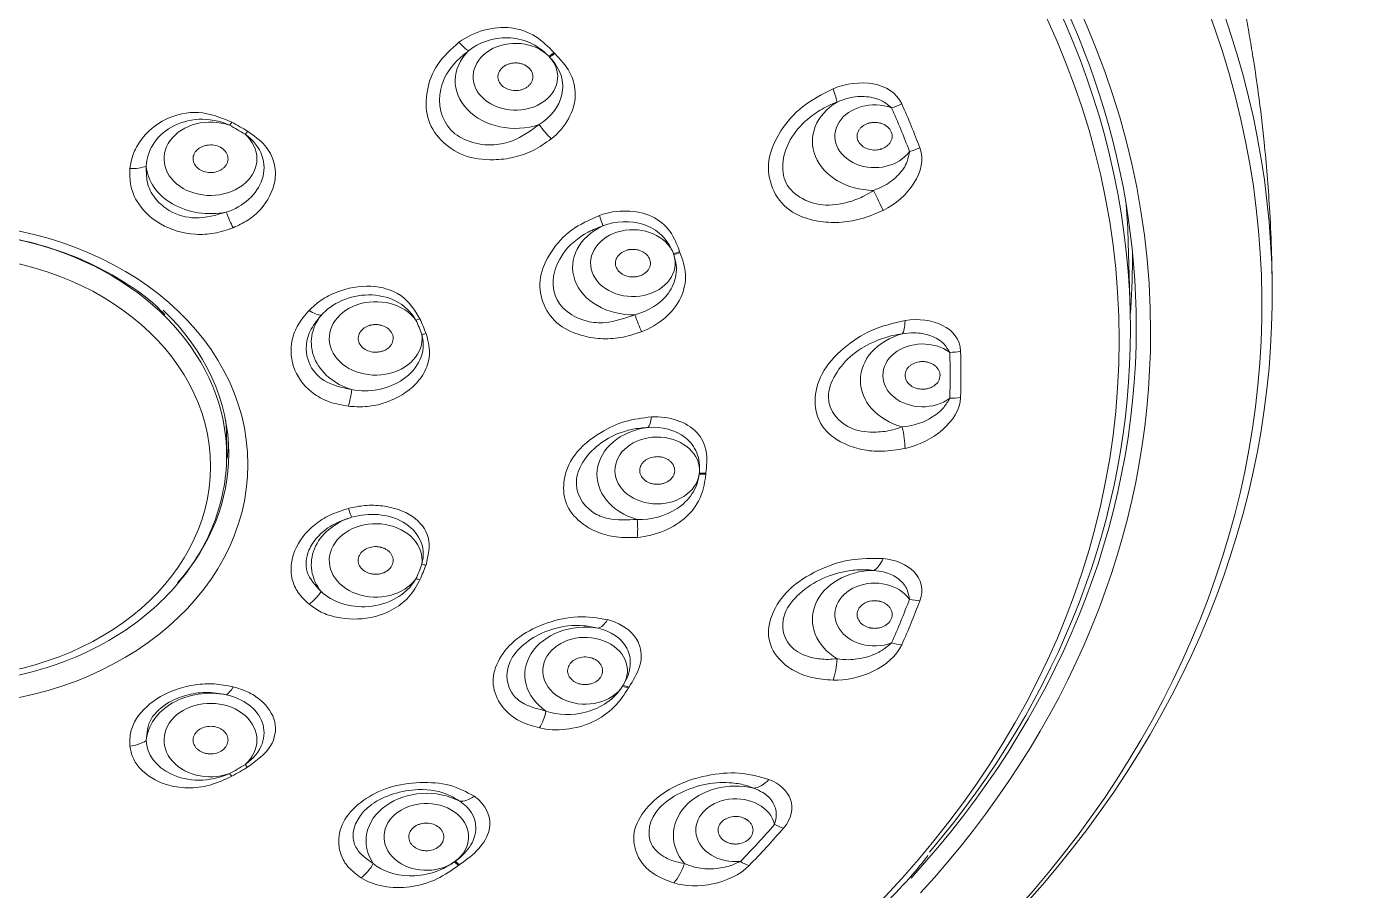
# Model space of a CAD drawing. Extents: x 900 to 2324, y -1513 to 827.
# Drawn here: x 1756.74 to 1795.01, y -724.29 to -699.6 of the extents above; entities that cross this region are included whole.
import ezdxf

# ---------------------------------------------------------------- set-up
doc = ezdxf.new("R2010")
doc.units = 0
doc.header["$LTSCALE"] = 4
doc.header["$MEASUREMENT"] = 0
doc.layers.add('1', color=7, linetype='CONTINUOUS')

msp = doc.modelspace()

# ---------------------------------------------------------------- linework, layer by layer
at = {"layer": '1', "color": 7, "linetype": 'Continuous', "lineweight": 18}
for p, q in [((1788.292, -707.663), (1788.238, -705.77)), ((1762.457, -711.863), (1762.457, -711.378))]:
    msp.add_line(p, q, dxfattribs=at)
at = {"layer": '1', "color": 7, "linetype": 'Continuous', "lineweight": 13}
for centre, major_axis, ratio, start_param, end_param in [((1754.357, -707.536), (37.699, 0), 0.790155, 5.156583, 10.55138), ((1754.357, -708.345), (-34.52, 0), 0.790155, 3.141593, 6.283185), ((1770.716, -701.03), (1.209, 0), 0.790155, 0.662184, 6.914598), ((1770.716, -701.145), (-1.723, 0), 0.790155, 5.603381, 8.256586), ((1768.977, -699.658), (-0.475, 0.643), 0.18333, 2.072391, 2.769254), ((1754.357, -710.778), (21.895, 0), 0.790155, 0.645942, 0.647655), ((1754.357, -710.792), (21.709, 0), 0.790155, 0.645942, 0.647655), ((1779.527, -700.877), (-0.385, 0.923), 0.069891, 3.43752, 4.115548), ((1780.987, -702.874), (-1.779, 0), 0.790155, 5.359245, 7.835444), ((1780.987, -702.73), (1.136, 0), 0.790155, 1.132001, 5.779503), ((1754.357, -709.537), (-29.098, 0), 0.790155, 3.426954, 3.484549), ((1761.998, -703.374), (1.328, 0), 0.790155, 1.151939, 7.016202), ((1754.357, -709.567), (28.789, 0), 0.790155, 0.285362, 0.342957), ((1754.357, -711.684), (14.302, 0), 0.790155, 0.923169, 0.961787), ((1754.357, -711.678), (-14.424, 0), 0.790155, 4.064761, 4.10338), ((1771.593, -702.396), (-0.496, 0.628), 0.201371, 1.415733, 2.112596), ((1759.647, -703.239), (-0.797, 0.065), 0.516767, 1.669693, 2.311148), ((1761.998, -703.488), (-1.842, 0), 0.790155, 0.067887, 1.817068), ((1780.942, -704.317), (-0.439, 0.898), 0.027536, 4.063541, 4.74157), ((1754.357, -711.863), (-8.1, 0), 0.790155, 3.141593, 5.631894), ((1762.573, -704.919), (-0.294, 0.744), 0.137649, 1.491595, 2.13305), ((1774.075, -706.474), (-1.723, 0), 0.790155, 5.233782, 7.886987), ((1774.075, -706.359), (1.209, 0), 0.790155, 0.292585, 6.544999), ((1772.96, -704.565), (-0.262, 0.756), 0.015481, 3.408453, 4.105317), ((1754.357, -710.792), (21.709, 0), 0.790155, 0.276343, 0.278056), ((1754.357, -710.778), (21.895, 0), 0.790155, 0.276343, 0.278056), ((1766.721, -708.51), (1.328, 0), 0.790155, 0.52362, 6.387883), ((1766.721, -708.624), (-1.842, 0), 0.790155, 5.722754, 7.471935), ((1764.725, -707.259), (-0.58, 0.551), 0.3757, 2.058773, 2.700229), ((1754.357, -711.684), (14.302, 0), 0.790155, 0.29485, 0.333468), ((1754.357, -711.678), (-14.424, 0), 0.790155, 3.436443, 3.475061), ((1774.148, -707.865), (-0.285, 0.748), 0.006264, 1.527618, 2.224481), ((1781.566, -707.432), (-0.155, 0.988), 0.252062, 3.38468, 4.062709), ((1782.357, -709.71), (-1.779, 0), 0.790155, 5.045086, 7.521285), ((1754.357, -708.345), (-34.52, 0), 0.790155, 2.51406, 3.141593), ((1782.357, -709.567), (1.136, 0), 0.790155, 0.817842, 5.465344), ((1754.357, -709.567), (28.789, 0), 0.790155, 6.254388, 6.311983), ((1754.357, -709.537), (-29.098, 0), 0.790155, 3.112795, 3.17039), ((1765.842, -709.977), (0.098, 0.794), 0.237725, 4.102152, 4.743607), ((1774.77, -712.401), (-1.723, 0), 0.790155, 4.864183, 7.517388), ((1774.431, -710.278), (-0.037, 0.799), 0.234951, 3.365531, 4.062394), ((1781.566, -711.049), (-0.212, 0.977), 0.207528, 4.000239, 4.678268), ((1774.77, -712.286), (1.209, 0), 0.790155, 6.206171, 12.458585), ((1754.357, -710.792), (21.709, 0), 0.790155, 6.189929, 6.191642), ((1754.357, -710.778), (21.895, 0), 0.790155, 6.189929, 6.191642), ((1766.721, -714.973), (-1.842, 0), 0.790155, 5.094435, 6.843617), ((1766.721, -714.858), (1.328, 0), 0.790155, 6.178487, 12.04275), ((1765.842, -712.87), (-0.208, 0.772), 0.056522, 2.257656, 2.899111), ((1774.031, -713.694), (-0.061, 0.798), 0.212439, 4.009316, 4.70618), ((1780.942, -714.165), (0.091, 0.996), 0.432054, 3.378193, 4.056222), ((1754.357, -711.684), (14.302, 0), 0.790155, 5.949717, 5.988335), ((1754.357, -711.678), (-14.424, 0), 0.790155, 2.808124, 2.846742), ((1780.987, -716.547), (-1.779, 0), 0.790155, 4.730926, 7.207126), ((1780.987, -716.404), (1.136, 0), 0.790155, 0.503683, 5.151184), ((1764.725, -715.587), (0.511, 0.615), 0.556904, 4.266721, 4.908177), ((1754.357, -709.567), (28.789, 0), 0.790155, 5.940229, 5.997824), ((1754.357, -709.537), (-29.098, 0), 0.790155, 2.798636, 2.856231), ((1772.708, -718.127), (-1.723, 0), 0.790155, 4.494584, 7.147789), ((1773.191, -716.025), (0.202, 0.774), 0.44544, 3.390589, 4.087452), ((1772.708, -718.012), (1.209, 0), 0.790155, 5.836572, 12.088986), ((1779.527, -717.605), (0.03, 1), 0.3897, 3.981884, 4.659913), ((1761.998, -720.109), (-1.842, 0), 0.790155, 4.466117, 6.215298), ((1762.573, -717.928), (0.189, 0.777), 0.318853, 3.37933, 4.020785), ((1754.357, -710.792), (21.709, 0), 0.790155, 5.82033, 5.822043), ((1754.357, -710.778), (21.895, 0), 0.790155, 5.82033, 5.822043), ((1761.998, -719.994), (1.328, 0), 0.790155, 5.550169, 11.414432), ((1771.256, -719.096), (0.177, 0.78), 0.425202, 4.026831, 4.723695), ((1759.647, -719.607), (0.796, 0.078), 0.69797, 4.701126, 5.342581), ((1754.357, -711.684), (14.302, 0), 0.790155, 5.321398, 5.360017), ((1754.357, -711.678), (-14.424, 0), 0.790155, 2.179806, 2.218424), ((1777.01, -722.715), (-1.779, 0), 0.790155, 4.416767, 6.892966), ((1777.715, -720.415), (0.359, 0.933), 0.592247, 3.429012, 4.107041), ((1768.168, -722.877), (-1.723, 0), 0.790155, 4.124985, 6.77819), ((1768.168, -722.762), (1.209, 0), 0.790155, 5.466973, 11.719387), ((1769.408, -721.03), (0.458, 0.656), 0.61852, 3.502348, 4.199211), ((1777.01, -722.571), (1.136, 0), 0.790155, 0.189523, 4.837025), ((1754.357, -709.567), (28.789, 0), 0.790155, 5.626069, 5.683664), ((1754.357, -709.537), (-29.098, 0), 0.790155, 2.484477, 2.542072), ((1766.199, -723.341), (0.431, 0.674), 0.60329, 4.128443, 4.825306), ((1754.357, -710.792), (21.709, 0), 0.790155, 5.450731, 5.452444), ((1754.357, -710.778), (21.895, 0), 0.790155, 5.450731, 5.452444), ((1775.024, -723.341), (0.292, 0.956), 0.556219, 4.017305, 4.695334)]:
    msp.add_ellipse(centre, major_axis=major_axis, ratio=ratio, start_param=start_param, end_param=end_param, dxfattribs=at)
at = {"layer": '1', "color": 7, "linetype": 'Continuous', "lineweight": 18}
for centre, major_axis, ratio, start_param, end_param in [((1754.357, -708.18), (34.11, 0), 0.790155, 0, 3.141593), ((1754.357, -707.254), (-37.999, 0), 0.790155, 2.502798, 3.799488), ((1754.357, -708.266), (-33.944, 0), 0.790155, 3.141593, 3.806432), ((1771.67, -699.953), (0.578, 0.553), 0.488794, 4.274683, 4.509098), ((1771.692, -699.976), (-0.579, -0.552), 0.489427, 1.13396, 1.368375), ((1781.469, -701.305), (-0.911, -0.412), 0.577214, 1.315641, 1.62953), ((1762.538, -701.925), (0.386, 0.701), 0.350617, 4.145759, 4.299406), ((1762.985, -702.181), (-0.41, -0.687), 0.369764, 1.0168, 1.170446), ((1781.982, -702.551), (0.937, 0.348), 0.588121, 4.497406, 4.811294), ((1754.357, -706.373), (-33.89, 0), 0.790155, 3.164173, 3.204425), ((1775.232, -705.593), (0.752, 0.272), 0.589366, 4.502608, 4.737023), ((1775.242, -705.621), (-0.753, -0.27), 0.589653, 1.362238, 1.596653), ((1754.357, -706.25), (-34, 0), 0.790155, 3.141593, 3.150821), ((1754.357, -706.25), (-34, 0), 0.790155, 3.082001, 3.141593), ((1754.357, -711.812), (8.162, 0), 0.790155, 0, 0.691739), ((1767.871, -707.495), (0.733, 0.321), 0.579144, 4.463746, 4.617392), ((1768.042, -707.91), (-0.747, -0.287), 0.586457, 1.349092, 1.502739), ((1754.357, -708.18), (34.11, 0), 0.790155, 5.658696, 6.283185), ((1754.357, -708.266), (-33.944, 0), 0.790155, 2.551268, 3.141593), ((1783.134, -708.299), (-0.999, -0.036), 0.612653, 1.548466, 1.862354), ((1783.134, -709.609), (0.999, -0.036), 0.612653, 4.73472, 5.048608), ((1754.357, -711.378), (8.1, 0), 0.790155, 0, 0.080209), ((1754.357, -711.812), (8.162, 0), 0.790155, 5.675484, 6.283185), ((1754.357, -711.378), (8.15, 0), 0.790155, 6.195221, 6.272092), ((1775.971, -711.899), (-0.794, 0.094), 0.610244, 1.642903, 1.877318), ((1775.975, -711.87), (0.795, -0.092), 0.610341, 4.783179, 5.017594), ((1768.042, -714.478), (0.747, -0.287), 0.586457, 4.934093, 5.08774), ((1767.871, -714.893), (-0.733, 0.321), 0.579144, 1.81944, 1.973086), ((1781.982, -715.358), (-0.937, 0.348), 0.588121, 1.785779, 2.099668), ((1781.469, -716.603), (0.911, -0.412), 0.577214, 4.967544, 5.281432), ((1773.782, -717.961), (-0.676, 0.427), 0.548418, 1.904211, 2.138626), ((1773.798, -717.934), (0.677, -0.426), 0.548886, 5.044741, 5.279156), ((1762.538, -720.463), (-0.386, 0.701), 0.350617, 2.137426, 2.291073), ((1762.985, -720.206), (0.41, -0.687), 0.369764, 5.266386, 5.420032), ((1778.125, -721.789), (-0.756, 0.654), 0.50602, 1.983354, 2.297242), ((1768.968, -722.988), (-0.467, 0.65), 0.412525, 2.091639, 2.326054), ((1768.996, -722.968), (0.468, -0.649), 0.413301, 5.232558, 5.466973), ((1777.151, -722.849), (0.716, -0.699), 0.485274, 5.154868, 5.468757)]:
    msp.add_ellipse(centre, major_axis=major_axis, ratio=ratio, start_param=start_param, end_param=end_param, dxfattribs=at)
at = {"layer": '1', "color": 7, "linetype": 'Continuous', "lineweight": 13}
for centre, major_axis in [((1754.357, -708.558), (33.622, 0)), ((1754.357, -712.112), (-8.709, 0)), ((1754.357, -712.169), (7.641, 0))]:
    msp.add_ellipse(centre, major_axis=major_axis, ratio=0.790155, dxfattribs=at)
at = {"layer": '1', "color": 7, "linetype": 'Continuous', "lineweight": 18}
for points, knots in [([(1792.356, -707.1), (1792.35, -706.325), (1792.302, -704.925), (1792.149, -703.054), (1791.982, -701.644), (1791.836, -700.647), (1791.715, -699.913), (1791.602, -699.282), (1791.478, -698.648), (1791.267, -697.64), (1790.927, -696.215), (1790.358, -694.214), (1789.599, -691.977), (1788.657, -689.66), (1787.685, -687.613), (1786.901, -686.149), (1786.338, -685.172), (1785.913, -684.464), (1785.357, -683.577), (1784.534, -682.344), (1783.33, -680.693), (1782.349, -679.495), (1781.779, -678.841)], [0, 0, 0, 0, 0.075311, 0.136171, 0.182256, 0.21336, 0.234183, 0.25491, 0.275875, 0.297078, 0.355152, 0.418363, 0.49946, 0.584913, 0.661635, 0.720158, 0.746456, 0.771986, 0.801818, 0.849529, 0.915719, 1, 1, 1, 1]), ([(1771.02, -701.344), (1771.033, -701.336), (1771.058, -701.32), (1771.105, -701.281), (1771.155, -701.226), (1771.196, -701.152), (1771.224, -701.047), (1771.207, -700.91), (1771.106, -700.764), (1770.965, -700.68), (1770.834, -700.643), (1770.731, -700.633), (1770.629, -700.639), (1770.531, -700.661), (1770.464, -700.688), (1770.423, -700.71), (1770.397, -700.726), (1770.33, -700.773), (1770.247, -700.868), (1770.212, -700.991), (1770.219, -701.089), (1770.242, -701.161), (1770.28, -701.228), (1770.352, -701.309), (1770.476, -701.388), (1770.66, -701.432), (1770.82, -701.422), (1770.924, -701.391), (1770.98, -701.367), (1771.007, -701.352), (1771.02, -701.344)], [0, 0, 0, 0, 0.015625, 0.03125, 0.0625, 0.09375, 0.125, 0.1875, 0.25, 0.3125, 0.34375, 0.375, 0.40625, 0.4375, 0.46875, 0.476562, 0.484375, 0.5, 0.5625, 0.625, 0.65625, 0.6875, 0.71875, 0.75, 0.8125, 0.875, 0.9375, 0.96875, 0.984375, 1, 1, 1, 1]), ([(1781.469, -701.918), (1781.387, -701.849), (1781.189, -701.685), (1780.752, -701.573), (1780.291, -701.603), (1780.021, -701.71), (1779.915, -701.752)], [0, 0, 0, 0, 0.208279, 0.500324, 0.801781, 1, 1, 1, 1]), ([(1781.142, -703.106), (1781.149, -703.104), (1781.166, -703.099), (1781.198, -703.089), (1781.252, -703.067), (1781.323, -703.026), (1781.393, -702.965), (1781.463, -702.87), (1781.502, -702.733), (1781.458, -702.565), (1781.351, -702.449), (1781.235, -702.384), (1781.137, -702.35), (1781.035, -702.334), (1780.949, -702.335), (1780.891, -702.342), (1780.859, -702.348), (1780.839, -702.353), (1780.823, -702.357), (1780.808, -702.361), (1780.781, -702.37), (1780.701, -702.401), (1780.615, -702.458), (1780.546, -702.539), (1780.497, -702.627), (1780.477, -702.746), (1780.516, -702.888), (1780.619, -703.012), (1780.774, -703.098), (1780.927, -703.128), (1781.047, -703.124), (1781.108, -703.114), (1781.138, -703.107), (1781.142, -703.106)], [0, 0, 0, 0, 0.007812, 0.015625, 0.03125, 0.0625, 0.09375, 0.125, 0.1875, 0.25, 0.3125, 0.34375, 0.375, 0.40625, 0.4375, 0.453125, 0.460938, 0.46875, 0.472656, 0.476562, 0.484375, 0.5, 0.5625, 0.59375, 0.625, 0.6875, 0.75, 0.8125, 0.875, 0.9375, 0.96875, 0.996094, 1, 1, 1, 1]), ([(1762.403, -703.606), (1762.413, -703.595), (1762.431, -703.573), (1762.462, -703.526), (1762.489, -703.464), (1762.501, -703.385), (1762.492, -703.279), (1762.43, -703.154), (1762.287, -703.038), (1762.097, -702.975), (1761.925, -702.977), (1761.797, -703.009), (1761.71, -703.048), (1761.647, -703.091), (1761.609, -703.125), (1761.59, -703.146), (1761.562, -703.178), (1761.529, -703.23), (1761.494, -703.329), (1761.497, -703.458), (1761.573, -703.599), (1761.71, -703.708), (1761.89, -703.769), (1762.086, -703.773), (1762.239, -703.727), (1762.341, -703.665), (1762.384, -703.626), (1762.403, -703.606)], [0, 0, 0, 0, 0.015625, 0.03125, 0.0625, 0.09375, 0.125, 0.1875, 0.25, 0.3125, 0.375, 0.40625, 0.4375, 0.46875, 0.484375, 0.492188, 0.5, 0.53125, 0.5625, 0.625, 0.6875, 0.75, 0.8125, 0.875, 0.9375, 0.96875, 1, 1, 1, 1]), ([(1780.954, -704.279), (1781.062, -704.236), (1781.331, -704.13), (1781.688, -703.848), (1781.932, -703.493), (1781.967, -703.26), (1781.982, -703.163)], [0, 0, 0, 0, 0.200427, 0.49953, 0.790892, 1, 1, 1, 1]), ([(1754.357, -705.462), (1754.573, -705.462), (1755.203, -705.481), (1756.242, -705.608), (1757.434, -705.905), (1758.556, -706.338), (1759.569, -706.903), (1760.283, -707.411), (1760.612, -707.748), (1760.688, -707.832)], [0, 0, 0, 0, 0.088697, 0.260068, 0.431487, 0.602833, 0.774127, 0.945438, 1, 1, 1, 1]), ([(1774.214, -706.738), (1774.23, -706.735), (1774.261, -706.726), (1774.322, -706.704), (1774.393, -706.667), (1774.466, -706.609), (1774.541, -706.519), (1774.588, -706.387), (1774.559, -706.222), (1774.466, -706.103), (1774.361, -706.032), (1774.27, -705.992), (1774.172, -705.969), (1774.07, -705.961), (1773.996, -705.968), (1773.947, -705.977), (1773.916, -705.984), (1773.832, -706.009), (1773.711, -706.074), (1773.622, -706.179), (1773.584, -706.272), (1773.572, -706.345), (1773.577, -706.419), (1773.608, -706.515), (1773.687, -706.624), (1773.838, -706.718), (1773.992, -706.754), (1774.103, -706.755), (1774.167, -706.748), (1774.198, -706.742), (1774.214, -706.738)], [0, 0, 0, 0, 0.015625, 0.03125, 0.0625, 0.09375, 0.125, 0.1875, 0.25, 0.3125, 0.34375, 0.375, 0.40625, 0.4375, 0.46875, 0.476562, 0.484375, 0.5, 0.5625, 0.625, 0.65625, 0.6875, 0.71875, 0.75, 0.8125, 0.875, 0.9375, 0.96875, 0.984375, 1, 1, 1, 1]), ([(1766.876, -708.885), (1766.891, -708.881), (1766.922, -708.872), (1766.982, -708.848), (1767.051, -708.81), (1767.12, -708.752), (1767.19, -708.663), (1767.234, -708.532), (1767.204, -708.372), (1767.097, -708.233), (1766.957, -708.154), (1766.829, -708.121), (1766.73, -708.112), (1766.647, -708.118), (1766.591, -708.128), (1766.56, -708.136), (1766.514, -708.149), (1766.448, -708.176), (1766.346, -708.239), (1766.253, -708.345), (1766.209, -708.495), (1766.239, -708.647), (1766.338, -708.779), (1766.495, -708.873), (1766.653, -708.907), (1766.782, -708.904), (1766.845, -708.893), (1766.876, -708.885)], [0, 0, 0, 0, 0.015625, 0.03125, 0.0625, 0.09375, 0.125, 0.1875, 0.25, 0.3125, 0.375, 0.40625, 0.4375, 0.46875, 0.484375, 0.492188, 0.5, 0.53125, 0.5625, 0.625, 0.6875, 0.75, 0.8125, 0.875, 0.9375, 0.96875, 1, 1, 1, 1]), ([(1783.134, -708.912), (1783.083, -708.827), (1782.96, -708.622), (1782.602, -708.411), (1782.172, -708.33), (1781.889, -708.367), (1781.776, -708.382)], [0, 0, 0, 0, 0.208279, 0.500324, 0.801781, 1, 1, 1, 1]), ([(1768.042, -708.4), (1768.106, -708.652), (1768.084, -708.9), (1767.889, -709.338), (1767.718, -709.531), (1767.091, -709.967), (1766.521, -710.068), (1766.034, -709.975)], [0, 0, 0, 0, 0.25, 0.25, 0.5, 0.5, 1, 1, 1, 1]), ([(1782.357, -709.962), (1782.366, -709.962), (1782.383, -709.962), (1782.418, -709.96), (1782.478, -709.952), (1782.561, -709.931), (1782.652, -709.89), (1782.756, -709.816), (1782.846, -709.695), (1782.87, -709.525), (1782.813, -709.389), (1782.728, -709.298), (1782.649, -709.243), (1782.558, -709.202), (1782.476, -709.182), (1782.418, -709.174), (1782.385, -709.172), (1782.364, -709.172), (1782.348, -709.172), (1782.331, -709.172), (1782.303, -709.174), (1782.214, -709.184), (1782.111, -709.217), (1782.013, -709.277), (1781.932, -709.349), (1781.866, -709.458), (1781.848, -709.602), (1781.898, -709.745), (1782.011, -709.865), (1782.145, -709.931), (1782.261, -709.957), (1782.322, -709.962), (1782.353, -709.962), (1782.357, -709.962)], [0, 0, 0, 0, 0.007812, 0.015625, 0.03125, 0.0625, 0.09375, 0.125, 0.1875, 0.25, 0.3125, 0.34375, 0.375, 0.40625, 0.4375, 0.453125, 0.460938, 0.46875, 0.472656, 0.476562, 0.484375, 0.5, 0.5625, 0.59375, 0.625, 0.6875, 0.75, 0.8125, 0.875, 0.9375, 0.96875, 0.996094, 1, 1, 1, 1]), ([(1781.776, -711.039), (1781.89, -711.024), (1782.173, -710.987), (1782.603, -710.804), (1782.96, -710.523), (1783.083, -710.311), (1783.134, -710.222)], [0, 0, 0, 0, 0.200427, 0.49953, 0.790892, 1, 1, 1, 1]), ([(1747.887, -715.777), (1747.893, -715.786), (1748.126, -716.075), (1748.725, -716.563), (1749.676, -717.21), (1750.757, -717.721), (1751.92, -718.095), (1753.143, -718.321), (1754.394, -718.394), (1755.645, -718.312), (1756.867, -718.077), (1758.029, -717.693), (1759.106, -717.169), (1760.07, -716.516), (1760.897, -715.751), (1761.567, -714.89), (1762.063, -713.956), (1762.366, -712.991), (1762.452, -712.285), (1762.457, -711.915), (1762.457, -711.863)], [0, 0, 0, 0, 0.001863, 0.063469, 0.125304, 0.187297, 0.249386, 0.311528, 0.373702, 0.435903, 0.498134, 0.560396, 0.622683, 0.684966, 0.747192, 0.809278, 0.871128, 0.932666, 0.990473, 1, 1, 1, 1]), ([(1774.726, -712.68), (1774.742, -712.681), (1774.776, -712.682), (1774.843, -712.679), (1774.926, -712.665), (1775.02, -712.632), (1775.131, -712.569), (1775.235, -712.459), (1775.284, -712.297), (1775.252, -712.16), (1775.186, -712.063), (1775.12, -712), (1775.039, -711.95), (1774.948, -711.914), (1774.875, -711.899), (1774.826, -711.894), (1774.793, -711.891), (1774.703, -711.89), (1774.561, -711.917), (1774.43, -711.989), (1774.352, -712.065), (1774.307, -712.13), (1774.279, -712.2), (1774.263, -712.298), (1774.288, -712.423), (1774.385, -712.554), (1774.512, -712.632), (1774.615, -712.664), (1774.678, -712.675), (1774.71, -712.679), (1774.726, -712.68)], [0, 0, 0, 0, 0.015625, 0.03125, 0.0625, 0.09375, 0.125, 0.1875, 0.25, 0.3125, 0.34375, 0.375, 0.40625, 0.4375, 0.46875, 0.476562, 0.484375, 0.5, 0.5625, 0.625, 0.65625, 0.6875, 0.71875, 0.75, 0.8125, 0.875, 0.9375, 0.96875, 0.984375, 1, 1, 1, 1]), ([(1766.567, -715.234), (1766.582, -715.238), (1766.614, -715.245), (1766.68, -715.254), (1766.764, -715.254), (1766.863, -715.24), (1766.987, -715.2), (1767.119, -715.115), (1767.214, -714.971), (1767.231, -714.809), (1767.176, -714.68), (1767.097, -714.594), (1767.024, -714.541), (1766.953, -714.507), (1766.9, -714.489), (1766.869, -714.481), (1766.821, -714.47), (1766.749, -714.461), (1766.619, -714.466), (1766.465, -714.508), (1766.318, -714.608), (1766.229, -714.745), (1766.211, -714.899), (1766.268, -715.047), (1766.37, -715.148), (1766.477, -715.206), (1766.536, -715.226), (1766.567, -715.234)], [0, 0, 0, 0, 0.015625, 0.03125, 0.0625, 0.09375, 0.125, 0.1875, 0.25, 0.3125, 0.375, 0.40625, 0.4375, 0.46875, 0.484375, 0.492188, 0.5, 0.53125, 0.5625, 0.625, 0.6875, 0.75, 0.8125, 0.875, 0.9375, 0.96875, 1, 1, 1, 1]), ([(1781.982, -715.971), (1781.967, -715.877), (1781.932, -715.653), (1781.688, -715.366), (1781.33, -715.186), (1781.061, -715.154), (1780.954, -715.142)], [0, 0, 0, 0, 0.208279, 0.500324, 0.801781, 1, 1, 1, 1]), ([(1780.832, -716.78), (1780.84, -716.782), (1780.857, -716.786), (1780.891, -716.792), (1780.951, -716.8), (1781.038, -716.8), (1781.141, -716.783), (1781.269, -716.738), (1781.401, -716.645), (1781.49, -716.489), (1781.49, -716.345), (1781.445, -716.239), (1781.391, -716.167), (1781.32, -716.106), (1781.25, -716.066), (1781.198, -716.045), (1781.167, -716.035), (1781.148, -716.03), (1781.132, -716.026), (1781.116, -716.022), (1781.089, -716.017), (1781.001, -716.005), (1780.889, -716.011), (1780.773, -716.044), (1780.668, -716.093), (1780.562, -716.18), (1780.488, -716.313), (1780.48, -716.461), (1780.541, -716.602), (1780.642, -716.698), (1780.743, -716.751), (1780.799, -716.771), (1780.829, -716.779), (1780.832, -716.78)], [0, 0, 0, 0, 0.007812, 0.015625, 0.03125, 0.0625, 0.09375, 0.125, 0.1875, 0.25, 0.3125, 0.34375, 0.375, 0.40625, 0.4375, 0.453125, 0.460938, 0.46875, 0.472656, 0.476562, 0.484375, 0.5, 0.5625, 0.59375, 0.625, 0.6875, 0.75, 0.8125, 0.875, 0.9375, 0.96875, 0.996094, 1, 1, 1, 1]), ([(1779.915, -717.669), (1780.023, -717.682), (1780.292, -717.713), (1780.753, -717.642), (1781.188, -717.46), (1781.386, -717.288), (1781.469, -717.216)], [0, 0, 0, 0, 0.200427, 0.49953, 0.790892, 1, 1, 1, 1]), ([(1772.487, -718.367), (1772.502, -718.372), (1772.533, -718.383), (1772.597, -718.399), (1772.681, -718.409), (1772.783, -718.405), (1772.916, -718.378), (1773.063, -718.306), (1773.183, -718.169), (1773.216, -718.031), (1773.199, -717.923), (1773.165, -717.845), (1773.112, -717.775), (1773.044, -717.716), (1772.983, -717.681), (1772.94, -717.662), (1772.91, -717.65), (1772.827, -717.624), (1772.682, -717.608), (1772.528, -717.638), (1772.419, -717.687), (1772.348, -717.734), (1772.29, -717.792), (1772.23, -717.878), (1772.196, -718.001), (1772.227, -718.151), (1772.31, -718.26), (1772.392, -718.32), (1772.444, -718.348), (1772.473, -718.361), (1772.487, -718.367)], [0, 0, 0, 0, 0.015625, 0.03125, 0.0625, 0.09375, 0.125, 0.1875, 0.25, 0.3125, 0.34375, 0.375, 0.40625, 0.4375, 0.46875, 0.476562, 0.484375, 0.5, 0.5625, 0.625, 0.65625, 0.6875, 0.71875, 0.75, 0.8125, 0.875, 0.9375, 0.96875, 0.984375, 1, 1, 1, 1]), ([(1761.594, -720.227), (1761.604, -720.237), (1761.625, -720.258), (1761.672, -720.295), (1761.739, -720.335), (1761.83, -720.369), (1761.96, -720.394), (1762.13, -720.387), (1762.313, -720.315), (1762.448, -720.191), (1762.499, -720.062), (1762.499, -719.956), (1762.48, -719.878), (1762.448, -719.818), (1762.418, -719.779), (1762.399, -719.757), (1762.368, -719.727), (1762.316, -719.686), (1762.208, -719.629), (1762.052, -719.592), (1761.858, -719.605), (1761.685, -719.674), (1761.556, -719.79), (1761.491, -719.937), (1761.499, -720.066), (1761.542, -720.162), (1761.575, -720.206), (1761.594, -720.227)], [0, 0, 0, 0, 0.015625, 0.03125, 0.0625, 0.09375, 0.125, 0.1875, 0.25, 0.3125, 0.375, 0.40625, 0.4375, 0.46875, 0.484375, 0.492188, 0.5, 0.53125, 0.5625, 0.625, 0.6875, 0.75, 0.8125, 0.875, 0.9375, 0.96875, 1, 1, 1, 1]), ([(1778.125, -722.402), (1778.148, -722.31), (1778.204, -722.088), (1778.098, -721.757), (1777.848, -721.502), (1777.619, -721.408), (1777.528, -721.37)], [0, 0, 0, 0, 0.208279, 0.500324, 0.801781, 1, 1, 1, 1]), ([(1767.8, -723.03), (1767.811, -723.04), (1767.835, -723.058), (1767.887, -723.091), (1767.961, -723.125), (1768.058, -723.151), (1768.194, -723.163), (1768.365, -723.138), (1768.539, -723.044), (1768.633, -722.926), (1768.666, -722.819), (1768.67, -722.737), (1768.653, -722.657), (1768.617, -722.582), (1768.576, -722.532), (1768.544, -722.502), (1768.522, -722.483), (1768.456, -722.434), (1768.328, -722.378), (1768.171, -722.362), (1768.047, -722.377), (1767.959, -722.401), (1767.878, -722.438), (1767.783, -722.501), (1767.695, -722.606), (1767.656, -722.755), (1767.683, -722.88), (1767.732, -722.959), (1767.768, -723.001), (1767.789, -723.021), (1767.8, -723.03)], [0, 0, 0, 0, 0.015625, 0.03125, 0.0625, 0.09375, 0.125, 0.1875, 0.25, 0.3125, 0.34375, 0.375, 0.40625, 0.4375, 0.46875, 0.476562, 0.484375, 0.5, 0.5625, 0.625, 0.65625, 0.6875, 0.71875, 0.75, 0.8125, 0.875, 0.9375, 0.96875, 0.984375, 1, 1, 1, 1]), ([(1776.716, -722.891), (1776.723, -722.895), (1776.737, -722.903), (1776.767, -722.917), (1776.821, -722.939), (1776.904, -722.96), (1777.008, -722.969), (1777.147, -722.958), (1777.31, -722.902), (1777.455, -722.776), (1777.511, -722.639), (1777.51, -722.526), (1777.487, -722.445), (1777.443, -722.369), (1777.392, -722.315), (1777.351, -722.282), (1777.325, -722.265), (1777.309, -722.255), (1777.296, -722.247), (1777.282, -722.24), (1777.258, -722.228), (1777.179, -722.195), (1777.07, -722.174), (1776.947, -722.177), (1776.828, -722.198), (1776.693, -722.255), (1776.571, -722.363), (1776.506, -722.502), (1776.508, -722.651), (1776.567, -722.767), (1776.642, -722.842), (1776.688, -722.875), (1776.713, -722.889), (1776.716, -722.891)], [0, 0, 0, 0, 0.007812, 0.015625, 0.03125, 0.0625, 0.09375, 0.125, 0.1875, 0.25, 0.3125, 0.34375, 0.375, 0.40625, 0.4375, 0.453125, 0.460938, 0.46875, 0.472656, 0.476562, 0.484375, 0.5, 0.5625, 0.59375, 0.625, 0.6875, 0.75, 0.8125, 0.875, 0.9375, 0.96875, 0.996094, 1, 1, 1, 1]), ([(1726.513, -723.644), (1726.791, -723.976), (1727.57, -724.854), (1728.986, -726.199), (1730.754, -727.663), (1732.66, -729.015), (1734.688, -730.251), (1736.827, -731.361), (1739.066, -732.341), (1741.391, -733.185), (1743.789, -733.887), (1746.248, -734.445), (1748.752, -734.854), (1751.288, -735.113), (1753.841, -735.22), (1756.397, -735.174), (1758.942, -734.977), (1761.461, -734.628), (1763.94, -734.13), (1766.365, -733.485), (1768.722, -732.698), (1770.998, -731.772), (1773.179, -730.712), (1775.255, -729.526), (1777.211, -728.218), (1779.042, -726.798), (1780.719, -725.267), (1781.873, -724.092), (1782.422, -723.41), (1782.511, -723.296)], [0, 0, 0, 0, 0.02283, 0.061557, 0.100301, 0.139057, 0.177824, 0.216598, 0.255377, 0.29416, 0.332945, 0.371732, 0.410519, 0.449308, 0.488097, 0.526887, 0.565678, 0.60447, 0.643263, 0.682058, 0.720853, 0.759649, 0.798445, 0.83724, 0.876031, 0.914818, 0.953596, 0.992363, 1, 1, 1, 1]), ([(1775.551, -723.52), (1775.643, -723.558), (1775.872, -723.652), (1776.319, -723.694), (1776.79, -723.626), (1777.045, -723.51), (1777.151, -723.462)], [0, 0, 0, 0, 0.200427, 0.49953, 0.790892, 1, 1, 1, 1])]:
    msp.add_open_spline(points, degree=3, knots=knots, dxfattribs=at)
at = {"layer": '1', "color": 7, "linetype": 'Continuous', "lineweight": 13}
for points, knots in [([(1771.818, -700.341), (1771.659, -700.175), (1771.494, -700.006), (1771.085, -699.751), (1770.844, -699.665), (1770.083, -699.573), (1769.521, -699.734), (1769.102, -700.044)], [0, 0, 0, 0, 0.25, 0.25, 0.5, 0.5, 1, 1, 1, 1]), ([(1769.376, -700.289), (1769.668, -700.054), (1770.073, -699.904), (1770.701, -699.92), (1770.915, -699.964), (1771.319, -700.142), (1771.509, -700.277), (1771.67, -700.443)], [0, 0, 0, 0, 0.5, 0.5, 0.75, 0.75, 1, 1, 1, 1]), ([(1771.741, -702.805), (1771.572, -702.924), (1771.246, -703.153), (1770.673, -703.352), (1769.991, -703.434), (1769.211, -703.332), (1768.542, -702.869), (1768.137, -702.204), (1768.153, -701.424), (1768.436, -700.638), (1768.878, -700.244), (1769.102, -700.044)], [0, 0, 0, 0, 0.087607, 0.169371, 0.250856, 0.377447, 0.501128, 0.621802, 0.747777, 0.872041, 1, 1, 1, 1]), ([(1769.376, -700.289), (1769.257, -700.383), (1768.883, -700.677), (1768.414, -701.49), (1768.589, -702.258), (1769.153, -702.847), (1769.826, -703.064), (1770.76, -702.86), (1771.15, -702.575), (1771.392, -702.398)], [0, 0, 0, 0, 0.080562, 0.253207, 0.499831, 0.500495, 0.747529, 0.843295, 1, 1, 1, 1]), ([(1771.692, -700.466), (1771.851, -700.636), (1771.962, -700.814), (1772.077, -701.179), (1772.082, -701.363), (1771.967, -701.887), (1771.717, -702.196), (1771.392, -702.398)], [0, 0, 0, 0, 0.25, 0.25, 0.5, 0.5, 1, 1, 1, 1]), ([(1771.741, -702.805), (1772.15, -702.482), (1772.415, -702.014), (1772.432, -701.325), (1772.375, -701.1), (1772.158, -700.701), (1772, -700.532), (1771.841, -700.365)], [0, 0, 0, 0, 0.5, 0.5, 0.75, 0.75, 1, 1, 1, 1]), ([(1781.227, -704.85), (1781.015, -704.941), (1780.606, -705.117), (1779.965, -705.215), (1779.252, -705.171), (1778.501, -704.905), (1778.008, -704.245), (1777.884, -703.416), (1778.254, -702.576), (1778.898, -701.828), (1779.491, -701.528), (1779.797, -701.374)], [0, 0, 0, 0, 0.087456, 0.169153, 0.25014, 0.377375, 0.499739, 0.622279, 0.749894, 0.871256, 1, 1, 1, 1]), ([(1779.915, -701.752), (1779.827, -701.787), (1779.586, -701.885), (1779.133, -702.165), (1778.449, -702.818), (1778.27, -703.618), (1778.585, -704.384), (1779.257, -704.78), (1780.16, -704.658), (1780.65, -704.47), (1780.873, -704.329), (1780.954, -704.279)], [0, 0, 0, 0, 0.046355, 0.127416, 0.254336, 0.50001, 0.500136, 0.746142, 0.872777, 0.954138, 1, 1, 1, 1]), ([(1759.693, -703.656), (1759.715, -703.519), (1759.763, -703.238), (1760.058, -702.715), (1760.663, -702.185), (1761.703, -701.952), (1762.299, -702.201), (1762.608, -702.33)], [0, 0, 0, 0, 0.121003, 0.24993, 0.500418, 0.740079, 1, 1, 1, 1]), ([(1760.16, -703.587), (1760.171, -703.16), (1760.427, -702.728), (1761.107, -702.341), (1761.377, -702.26), (1761.949, -702.231), (1762.254, -702.288), (1762.538, -702.415)], [0, 0, 0, 0, 0.5, 0.5, 0.75, 0.75, 1, 1, 1, 1]), ([(1763.059, -702.589), (1763.238, -702.715), (1763.578, -702.954), (1763.853, -703.475), (1763.875, -704.134), (1763.561, -704.727), (1763.082, -705.145), (1762.787, -705.282), (1762.643, -705.349)], [0, 0, 0, 0, 0.178327, 0.339125, 0.500023, 0.752204, 0.878517, 1, 1, 1, 1]), ([(1762.985, -702.672), (1763.225, -702.845), (1763.39, -703.057), (1763.549, -703.504), (1763.546, -703.742), (1763.337, -704.393), (1762.928, -704.745), (1762.447, -704.9)], [0, 0, 0, 0, 0.25, 0.25, 0.5, 0.5, 1, 1, 1, 1]), ([(1762.643, -705.349), (1762.464, -705.409), (1762.116, -705.525), (1761.382, -705.562), (1760.519, -705.302), (1759.916, -704.722), (1759.689, -704.133), (1759.691, -703.818), (1759.693, -703.656)], [0, 0, 0, 0, 0.130106, 0.252927, 0.499594, 0.746402, 0.869479, 1, 1, 1, 1]), ([(1760.16, -703.587), (1760.16, -703.765), (1760.161, -704.111), (1760.419, -704.555), (1760.865, -704.929), (1761.598, -705.149), (1762.154, -704.986), (1762.447, -704.9)], [0, 0, 0, 0, 0.179168, 0.347393, 0.501625, 0.737142, 1, 1, 1, 1]), ([(1775.411, -706.03), (1775.339, -705.83), (1775.262, -705.625), (1775.004, -705.271), (1774.825, -705.124), (1774.186, -704.824), (1773.621, -704.819), (1773.119, -704.993)], [0, 0, 0, 0, 0.25, 0.25, 0.5, 0.5, 1, 1, 1, 1]), ([(1774.318, -708.321), (1774.119, -708.385), (1773.734, -708.509), (1773.142, -708.536), (1772.503, -708.424), (1771.852, -708.11), (1771.45, -707.489), (1771.366, -706.752), (1771.704, -706.024), (1772.282, -705.366), (1772.837, -705.118), (1773.119, -704.993)], [0, 0, 0, 0, 0.087607, 0.169371, 0.250856, 0.377447, 0.501128, 0.621802, 0.747777, 0.872041, 1, 1, 1, 1]), ([(1773.216, -705.293), (1773.074, -705.348), (1772.626, -705.521), (1771.881, -706.154), (1771.721, -706.925), (1771.978, -707.635), (1772.483, -708.026), (1773.388, -708.094), (1773.847, -707.934), (1774.131, -707.834)], [0, 0, 0, 0, 0.080562, 0.253207, 0.499831, 0.500495, 0.747529, 0.843295, 1, 1, 1, 1]), ([(1773.216, -705.293), (1773.58, -705.154), (1774.011, -705.129), (1774.574, -705.32), (1774.75, -705.422), (1775.042, -705.702), (1775.158, -705.883), (1775.232, -706.084)], [0, 0, 0, 0, 0.5, 0.5, 0.75, 0.75, 1, 1, 1, 1]), ([(1774.318, -708.321), (1774.815, -708.132), (1775.245, -707.767), (1775.547, -707.124), (1775.59, -706.897), (1775.563, -706.462), (1775.493, -706.26), (1775.421, -706.058)], [0, 0, 0, 0, 0.5, 0.5, 0.75, 0.75, 1, 1, 1, 1]), ([(1775.242, -706.112), (1775.313, -706.315), (1775.335, -706.513), (1775.279, -706.887), (1775.202, -707.06), (1774.87, -707.518), (1774.512, -707.737), (1774.131, -707.834)], [0, 0, 0, 0, 0.25, 0.25, 0.5, 0.5, 1, 1, 1, 1]), ([(1764.814, -707.71), (1764.925, -707.608), (1765.154, -707.398), (1765.742, -707.102), (1766.574, -706.941), (1767.542, -707.223), (1767.834, -707.7), (1767.987, -707.948)], [0, 0, 0, 0, 0.121003, 0.24993, 0.500418, 0.740079, 1, 1, 1, 1]), ([(1765.16, -707.851), (1765.469, -707.506), (1765.975, -707.269), (1766.787, -707.265), (1767.058, -707.323), (1767.533, -707.563), (1767.735, -707.75), (1767.871, -707.985)], [0, 0, 0, 0, 0.5, 0.5, 0.75, 0.75, 1, 1, 1, 1]), ([(1765.941, -710.451), (1765.761, -710.418), (1765.411, -710.355), (1764.817, -710.051), (1764.326, -709.444), (1764.256, -708.69), (1764.484, -708.102), (1764.701, -707.843), (1764.814, -707.71)], [0, 0, 0, 0, 0.130106, 0.252927, 0.499594, 0.746402, 0.869479, 1, 1, 1, 1]), ([(1765.16, -707.851), (1765.041, -707.998), (1764.808, -708.284), (1764.707, -708.769), (1764.798, -709.281), (1765.213, -709.795), (1765.75, -709.913), (1766.034, -709.975)], [0, 0, 0, 0, 0.179168, 0.347393, 0.501625, 0.737142, 1, 1, 1, 1]), ([(1781.858, -711.655), (1781.637, -711.692), (1781.211, -711.763), (1780.606, -711.705), (1779.99, -711.494), (1779.42, -711.065), (1779.288, -710.558), (1779.287, -710.049), (1779.419, -709.49), (1780.054, -708.781), (1780.897, -708.22), (1781.531, -708.074), (1781.858, -707.999)], [0, 0, 0, 0, 0.087458, 0.169158, 0.250147, 0.37738, 0.499751, 0.500394, 0.622942, 0.750385, 0.871489, 1, 1, 1, 1]), ([(1768.159, -708.366), (1768.211, -708.551), (1768.309, -708.904), (1768.164, -709.458), (1767.73, -710.011), (1767.079, -710.357), (1766.421, -710.482), (1766.099, -710.461), (1765.941, -710.451)], [0, 0, 0, 0, 0.178327, 0.339125, 0.500023, 0.752204, 0.878517, 1, 1, 1, 1]), ([(1781.776, -708.382), (1781.687, -708.395), (1781.443, -708.432), (1780.947, -708.594), (1780.113, -709.056), (1779.666, -709.778), (1779.666, -710.583), (1780.114, -711.12), (1780.949, -711.215), (1781.444, -711.15), (1781.688, -711.068), (1781.776, -711.039)], [0, 0, 0, 0, 0.046355, 0.127416, 0.254336, 0.50001, 0.500136, 0.746142, 0.872777, 0.954138, 1, 1, 1, 1]), ([(1774.199, -714.2), (1773.997, -714.205), (1773.605, -714.214), (1773.075, -714.076), (1772.563, -713.793), (1772.129, -713.319), (1772.046, -712.593), (1772.341, -711.8), (1773.062, -711.22), (1773.845, -710.844), (1774.348, -710.785), (1774.603, -710.755)], [0, 0, 0, 0, 0.087565, 0.16929, 0.250736, 0.377265, 0.500887, 0.639925, 0.78603, 0.891403, 1, 1, 1, 1]), ([(1774.509, -711.055), (1774.362, -711.068), (1773.901, -711.106), (1772.982, -711.494), (1772.508, -712.17), (1772.422, -712.906), (1772.692, -713.411), (1773.446, -713.725), (1773.912, -713.701), (1774.201, -713.686)], [0, 0, 0, 0, 0.080562, 0.253207, 0.499831, 0.500495, 0.747529, 0.843295, 1, 1, 1, 1]), ([(1774.509, -711.055), (1774.896, -711.028), (1775.294, -711.124), (1775.717, -711.461), (1775.831, -711.606), (1775.972, -711.95), (1775.997, -712.152), (1775.975, -712.36)], [0, 0, 0, 0, 0.5, 0.5, 0.75, 0.75, 1, 1, 1, 1]), ([(1776.16, -712.36), (1776.184, -712.153), (1776.206, -711.94), (1776.134, -711.537), (1776.041, -711.35), (1775.612, -710.893), (1775.119, -710.731), (1774.603, -710.755)], [0, 0, 0, 0, 0.25, 0.25, 0.5, 0.5, 1, 1, 1, 1]), ([(1774.199, -714.2), (1774.718, -714.161), (1775.254, -713.938), (1775.8, -713.421), (1775.937, -713.221), (1776.104, -712.807), (1776.132, -712.598), (1776.156, -712.389)], [0, 0, 0, 0, 0.5, 0.5, 0.75, 0.75, 1, 1, 1, 1]), ([(1775.971, -712.389), (1775.945, -712.599), (1775.874, -712.79), (1775.654, -713.123), (1775.507, -713.263), (1775.003, -713.598), (1774.584, -713.702), (1774.201, -713.686)], [0, 0, 0, 0, 0.25, 0.25, 0.5, 0.5, 1, 1, 1, 1]), ([(1765.941, -713.369), (1766.098, -713.335), (1766.422, -713.267), (1767.077, -713.29), (1767.819, -713.533), (1768.345, -714.2), (1768.222, -714.72), (1768.159, -714.99)], [0, 0, 0, 0, 0.121003, 0.24993, 0.500418, 0.740079, 1, 1, 1, 1]), ([(1764.814, -716.109), (1764.702, -716.002), (1764.485, -715.793), (1764.257, -715.278), (1764.325, -714.562), (1764.815, -713.917), (1765.41, -713.54), (1765.76, -713.427), (1765.941, -713.369)], [0, 0, 0, 0, 0.130106, 0.252927, 0.499594, 0.746402, 0.869479, 1, 1, 1, 1]), ([(1766.034, -713.622), (1765.84, -713.689), (1765.463, -713.818), (1765.041, -714.169), (1764.743, -714.628), (1764.681, -715.232), (1764.995, -715.569), (1765.16, -715.747)], [0, 0, 0, 0, 0.179168, 0.347393, 0.501625, 0.737142, 1, 1, 1, 1]), ([(1766.034, -713.622), (1766.523, -713.482), (1767.086, -713.52), (1767.718, -713.887), (1767.888, -714.058), (1768.084, -714.47), (1768.107, -714.715), (1768.042, -714.968)], [0, 0, 0, 0, 0.5, 0.5, 0.75, 0.75, 1, 1, 1, 1]), ([(1779.797, -718.28), (1779.589, -718.263), (1779.186, -718.231), (1778.677, -718.034), (1778.218, -717.688), (1777.886, -717.144), (1778.005, -716.389), (1778.495, -715.653), (1779.333, -715.124), (1780.294, -714.788), (1780.91, -714.798), (1781.227, -714.803)], [0, 0, 0, 0, 0.087456, 0.169153, 0.25014, 0.377375, 0.499739, 0.622279, 0.749894, 0.871256, 1, 1, 1, 1]), ([(1780.954, -715.142), (1780.872, -715.134), (1780.649, -715.112), (1780.158, -715.15), (1779.256, -715.395), (1778.584, -715.977), (1778.269, -716.743), (1778.45, -717.359), (1779.135, -717.644), (1779.587, -717.698), (1779.828, -717.676), (1779.915, -717.669)], [0, 0, 0, 0, 0.046355, 0.127416, 0.254336, 0.50001, 0.500136, 0.746142, 0.872777, 0.954138, 1, 1, 1, 1]), ([(1767.987, -715.409), (1767.892, -715.583), (1767.712, -715.914), (1767.203, -716.3), (1766.476, -716.556), (1765.738, -716.545), (1765.152, -716.351), (1764.925, -716.189), (1764.814, -716.109)], [0, 0, 0, 0, 0.178327, 0.339125, 0.500023, 0.752204, 0.878517, 1, 1, 1, 1]), ([(1767.871, -715.383), (1767.736, -715.617), (1767.535, -715.808), (1767.061, -716.074), (1766.786, -716.152), (1765.981, -716.221), (1765.468, -716.044), (1765.16, -715.747)], [0, 0, 0, 0, 0.25, 0.25, 0.5, 0.5, 1, 1, 1, 1]), ([(1771.401, -719.648), (1771.222, -719.597), (1770.877, -719.497), (1770.479, -719.222), (1770.165, -718.817), (1770.007, -718.256), (1770.258, -717.588), (1770.806, -716.994), (1771.614, -716.617), (1772.518, -716.412), (1773.072, -716.504), (1773.353, -716.551)], [0, 0, 0, 0, 0.087607, 0.169371, 0.250856, 0.377447, 0.501128, 0.621802, 0.747777, 0.872041, 1, 1, 1, 1]), ([(1773.08, -716.797), (1772.949, -716.769), (1772.537, -716.678), (1771.567, -716.787), (1770.843, -717.286), (1770.427, -717.948), (1770.425, -718.493), (1770.926, -718.992), (1771.336, -719.097), (1771.59, -719.163)], [0, 0, 0, 0, 0.080562, 0.253207, 0.499831, 0.500495, 0.747529, 0.843295, 1, 1, 1, 1]), ([(1773.08, -716.797), (1773.438, -716.88), (1773.749, -717.081), (1773.976, -717.514), (1774.012, -717.681), (1773.983, -718.042), (1773.914, -718.237), (1773.798, -718.425)], [0, 0, 0, 0, 0.5, 0.5, 0.75, 0.75, 1, 1, 1, 1]), ([(1773.965, -718.476), (1774.082, -718.291), (1774.199, -718.098), (1774.323, -717.703), (1774.329, -717.503), (1774.167, -716.958), (1773.812, -716.671), (1773.353, -716.551)], [0, 0, 0, 0, 0.25, 0.25, 0.5, 0.5, 1, 1, 1, 1]), ([(1759.693, -720.164), (1759.692, -720.027), (1759.689, -719.762), (1759.915, -719.247), (1760.516, -718.703), (1761.38, -718.404), (1762.114, -718.369), (1762.463, -718.436), (1762.643, -718.47)], [0, 0, 0, 0, 0.130106, 0.252927, 0.499594, 0.746402, 0.869479, 1, 1, 1, 1]), ([(1762.447, -718.697), (1762.253, -718.664), (1761.877, -718.6), (1761.295, -718.693), (1760.721, -718.928), (1760.206, -719.385), (1760.176, -719.794), (1760.16, -720.01)], [0, 0, 0, 0, 0.179168, 0.347393, 0.501625, 0.737142, 1, 1, 1, 1]), ([(1762.447, -718.697), (1762.93, -718.807), (1763.335, -719.093), (1763.546, -719.677), (1763.549, -719.891), (1763.392, -720.314), (1763.226, -720.522), (1762.985, -720.696)], [0, 0, 0, 0, 0.5, 0.5, 0.75, 0.75, 1, 1, 1, 1]), ([(1762.643, -718.47), (1762.786, -718.514), (1763.081, -718.604), (1763.554, -718.917), (1763.922, -719.445), (1763.804, -720.216), (1763.314, -720.579), (1763.059, -720.768)], [0, 0, 0, 0, 0.121003, 0.24993, 0.500418, 0.740079, 1, 1, 1, 1]), ([(1771.401, -719.648), (1771.871, -719.755), (1772.441, -719.696), (1773.157, -719.365), (1773.37, -719.217), (1773.708, -718.877), (1773.829, -718.691), (1773.948, -718.503)], [0, 0, 0, 0, 0.5, 0.5, 0.75, 0.75, 1, 1, 1, 1]), ([(1773.782, -718.451), (1773.661, -718.639), (1773.508, -718.797), (1773.154, -719.045), (1772.956, -719.134), (1772.347, -719.304), (1771.924, -719.284), (1771.59, -719.163)], [0, 0, 0, 0, 0.25, 0.25, 0.5, 0.5, 1, 1, 1, 1]), ([(1762.608, -721.026), (1762.403, -721.124), (1762.013, -721.308), (1761.334, -721.389), (1760.594, -721.268), (1760.049, -720.928), (1759.76, -720.51), (1759.715, -720.277), (1759.693, -720.164)], [0, 0, 0, 0, 0.178327, 0.339125, 0.500023, 0.752204, 0.878517, 1, 1, 1, 1]), ([(1762.538, -720.953), (1762.256, -721.079), (1761.952, -721.141), (1761.38, -721.139), (1761.107, -721.076), (1760.431, -720.765), (1760.171, -720.389), (1760.16, -720.01)], [0, 0, 0, 0, 0.25, 0.25, 0.5, 0.5, 1, 1, 1, 1]), ([(1775.246, -724.078), (1775.071, -724.013), (1774.732, -723.888), (1774.368, -723.582), (1774.111, -723.146), (1774.048, -722.553), (1774.471, -721.865), (1775.211, -721.284), (1776.17, -720.979), (1777.154, -720.887), (1777.69, -721.041), (1777.966, -721.121)], [0, 0, 0, 0, 0.087456, 0.169153, 0.25014, 0.377375, 0.499739, 0.622279, 0.749894, 0.871256, 1, 1, 1, 1]), ([(1766.301, -723.93), (1766.17, -723.833), (1765.917, -723.645), (1765.706, -723.279), (1765.632, -722.817), (1765.771, -722.253), (1766.321, -721.704), (1767.093, -721.304), (1767.986, -721.179), (1768.876, -721.239), (1769.314, -721.478), (1769.537, -721.599)], [0, 0, 0, 0, 0.087607, 0.169371, 0.250856, 0.377447, 0.501128, 0.621802, 0.747777, 0.872041, 1, 1, 1, 1]), ([(1777.528, -721.37), (1777.462, -721.344), (1777.281, -721.271), (1776.843, -721.193), (1775.961, -721.215), (1775.131, -721.609), (1774.532, -722.26), (1774.427, -722.885), (1774.895, -723.315), (1775.26, -723.471), (1775.474, -723.507), (1775.551, -723.52)], [0, 0, 0, 0, 0.046355, 0.127416, 0.254336, 0.50001, 0.500136, 0.746142, 0.872777, 0.954138, 1, 1, 1, 1]), ([(1769.123, -721.744), (1769.025, -721.681), (1768.718, -721.485), (1767.828, -721.318), (1766.952, -721.582), (1766.262, -722.08), (1765.988, -722.584), (1766.169, -723.184), (1766.467, -723.394), (1766.652, -723.524)], [0, 0, 0, 0, 0.080562, 0.253207, 0.499831, 0.500495, 0.747529, 0.843295, 1, 1, 1, 1]), ([(1769.123, -721.744), (1769.403, -721.92), (1769.586, -722.195), (1769.584, -722.661), (1769.539, -722.826), (1769.343, -723.154), (1769.19, -723.316), (1768.996, -723.458)], [0, 0, 0, 0, 0.5, 0.5, 0.75, 0.75, 1, 1, 1, 1]), ([(1769.121, -723.553), (1769.315, -723.413), (1769.513, -723.267), (1769.815, -722.935), (1769.92, -722.752), (1770.047, -722.202), (1769.879, -721.837), (1769.537, -721.599)], [0, 0, 0, 0, 0.25, 0.25, 0.5, 0.5, 1, 1, 1, 1]), ([(1766.301, -723.93), (1766.658, -724.159), (1767.185, -724.262), (1767.975, -724.154), (1768.235, -724.075), (1768.699, -723.854), (1768.897, -723.715), (1769.093, -723.573)], [0, 0, 0, 0, 0.5, 0.5, 0.75, 0.75, 1, 1, 1, 1]), ([(1768.968, -723.478), (1768.77, -723.619), (1768.555, -723.722), (1768.115, -723.853), (1767.893, -723.881), (1767.261, -723.868), (1766.892, -723.73), (1766.652, -723.524)], [0, 0, 0, 0, 0.25, 0.25, 0.5, 0.5, 1, 1, 1, 1])]:
    msp.add_open_spline(points, degree=3, knots=knots, dxfattribs=at)
for points in [[(1781.76, -701.806), (1781.471, -701.166), (1780.534, -701.066), (1779.797, -701.374)], [(1781.227, -704.85), (1781.943, -704.5), (1782.521, -703.72), (1782.278, -703.065)], [(1783.443, -708.875), (1783.418, -708.196), (1782.623, -707.879), (1781.858, -707.999)], [(1781.858, -711.655), (1782.621, -711.49), (1783.418, -710.881), (1783.443, -710.199)], [(1782.278, -716.009), (1782.52, -715.357), (1781.946, -714.869), (1781.227, -714.803)], [(1779.797, -718.28), (1780.531, -718.303), (1781.47, -717.911), (1781.76, -717.268)], [(1778.38, -722.51), (1778.865, -721.949), (1778.567, -721.352), (1777.966, -721.121)], [(1775.246, -724.078), (1775.88, -724.272), (1776.868, -724.121), (1777.395, -723.581)]]:
    msp.add_open_spline(points, degree=3, dxfattribs=at)

doc.saveas('drawing.dxf')
